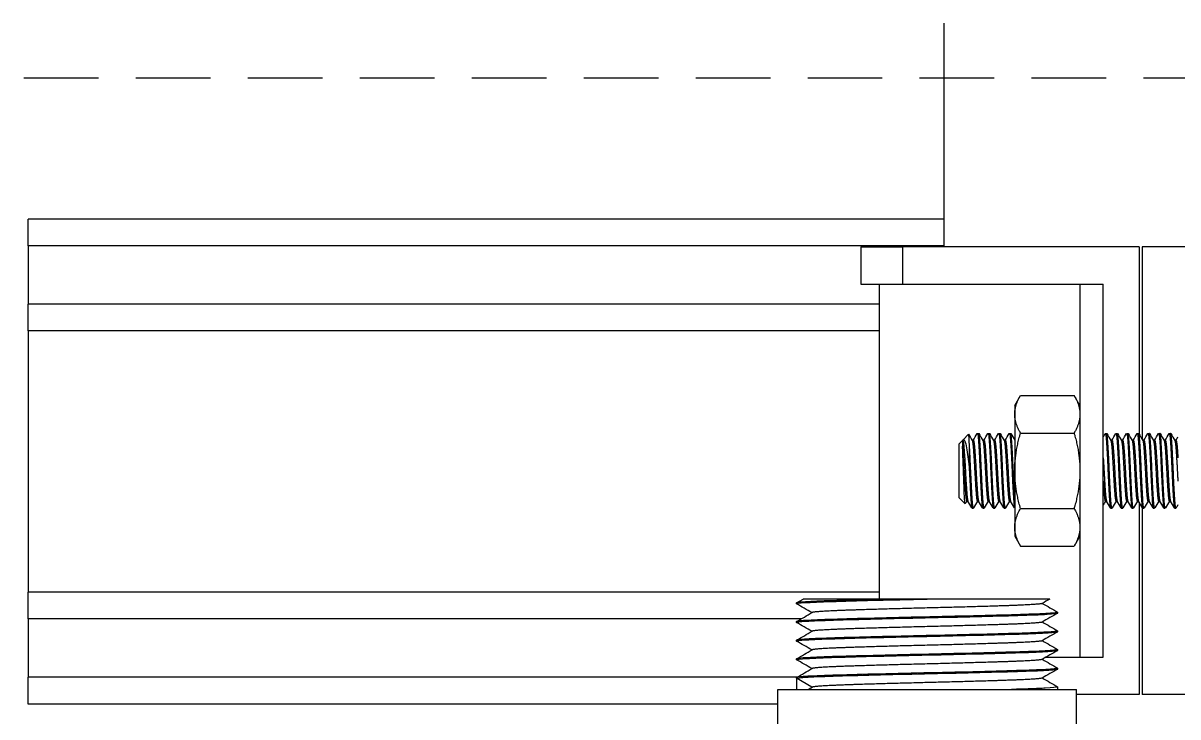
# Model space of a CAD drawing. Header units: inches. Extents: x -883 to 808, y -248 to 1051.
# Drawn here: x -282.78 to -278.912, y 740.017 to 742.342 of the extents above; entities that cross this region are included whole.
import ezdxf

# ---------------------------------------------------------------- set-up
doc = ezdxf.new("R2010")
doc.units = ezdxf.units.IN
doc.header["$MEASUREMENT"] = 0
doc.linetypes.add('HIDDEN', pattern=[0.375, 0.25, -0.125])
doc.layers.get('0').update_dxf_attribs({"linetype": 'CONTINUOUS'})
doc.layers.add('EQUIPMENT - COMPRESSORS', color=41, linetype='CONTINUOUS')
doc.layers.add('P-HSS', color=6, linetype='CONTINUOUS')

# ---------------------------------------------------------------- blocks, each defined once
blk = doc.blocks.new('A$Cb802d3fd')
for p, q in [((100.1138, 42.9996), (100.2038, 42.9996)), ((100.1138, 40.4885), (100.1138, 42.9996)), ((100.3988, 42.9996), (100.2038, 42.9996)), ((100.2038, 40.4238), (100.2038, 42.9996)), ((100.3988, 42.9996), (100.4888, 42.9996)), ((100.3988, 40.4108), (100.3988, 42.9996)), ((101.3638, 42.9996), (100.4888, 42.9996)), ((100.4888, 40.1485), (100.4888, 42.9996)), ((101.3638, 42.9996), (101.4538, 42.9996)), ((101.3638, 40.1485), (101.3638, 42.9996)), ((101.6488, 42.9996), (101.4538, 42.9996)), ((101.4538, 40.1485), (101.4538, 42.9996)), ((101.6488, 42.9996), (101.7388, 42.9996)), ((101.6488, 39.931), (101.6488, 42.9996)), ((101.7388, 39.931), (101.7388, 42.9996)), ((100.0055, 40.4885), (100.1625, 40.4885)), ((100.1625, 40.4885), (100.1625, 39.4885)), ((100.1999, 40.426), (100.1625, 40.426)), ((100.17, 40.3742), (100.1999, 40.426)), ((100.1999, 40.426), (100.2024, 40.426)), ((100.2624, 40.426), (100.2649, 40.426)), ((100.3249, 40.426), (100.3274, 40.426)), ((100.3874, 40.426), (100.3899, 40.426)), ((100.4499, 40.426), (100.4524, 40.426)), ((100.4527, 40.4257), (100.4655, 40.4036)), ((100.4655, 40.0986), (100.4655, 40.4036)), ((101.6453, 40.211), (101.5203, 40.211)), ((101.5203, 40.211), (101.5203, 40.1485)), ((101.6453, 40.211), (101.6453, 40.0704)), ((100.4655, 40.1485), (101.5203, 40.1485)), ((101.5203, 40.1485), (101.5203, 39.4766)), ((100.4655, 39.9885), (100.4655, 40.0986)), ((101.6453, 40.0704), (101.5203, 40.0704)), ((101.6453, 39.2785), (101.6453, 40.0704)), ((100.4655, 39.5777), (100.4655, 39.9885)), ((101.6453, 39.931), (102.3953, 39.931)), ((100.806, 39.8826), (100.7845, 39.8611)), ((100.9846, 39.8826), (100.806, 39.8826)), ((100.9846, 39.8826), (100.9971, 39.8701)), ((100.7935, 39.8558), (100.7935, 39.8516)), ((100.8953, 39.8469), (100.9837, 39.8469)), ((100.9971, 39.8701), (100.9777, 39.8701)), ((100.9971, 39.8701), (100.9971, 39.8692)), ((100.9971, 39.8695), (100.9975, 39.8693)), ((100.9992, 39.868), (101.0175, 39.8497)), ((100.7703, 39.838), (100.7703, 39.8335)), ((100.7703, 39.8023), (100.7703, 39.7978)), ((100.7935, 39.8201), (100.7935, 39.8159)), ((100.9971, 39.8377), (100.9971, 39.8335)), ((100.9971, 39.802), (100.9971, 39.7978)), ((101.0203, 39.8201), (101.0203, 39.8157)), ((100.7703, 39.7666), (100.7703, 39.7621)), ((100.7935, 39.7844), (100.7935, 39.7802)), ((100.9971, 39.7663), (100.9971, 39.7621)), ((101.0203, 39.7844), (101.0203, 39.7799)), ((100.7703, 39.7308), (100.7703, 39.7264)), ((100.7935, 39.7487), (100.7935, 39.7445)), ((100.9971, 39.7306), (100.9971, 39.7264)), ((101.0203, 39.7487), (101.0203, 39.7442)), ((100.6766, 39.6951), (100.6427, 39.6756)), ((100.7059, 39.6951), (100.6766, 39.6951)), ((100.8953, 39.6951), (100.7059, 39.6951)), ((100.7935, 39.713), (100.7935, 39.7088)), ((101.0848, 39.6951), (100.8953, 39.6951)), ((101.0203, 39.713), (101.0203, 39.7085)), ((101.1141, 39.6951), (101.0848, 39.6951)), ((101.1141, 39.6951), (101.1479, 39.6756)), ((100.6427, 39.6756), (100.6427, 39.4962)), ((100.769, 39.6756), (100.769, 39.4962)), ((101.0216, 39.6756), (101.0216, 39.4962)), ((101.1479, 39.6756), (101.1479, 39.4962)), ((100.2703, 39.591), (100.2703, 39.4766)), ((100.1625, 39.551), (100.1711, 39.551)), ((100.2311, 39.551), (100.2336, 39.551)), ((100.2936, 39.551), (100.2961, 39.551)), ((100.3561, 39.551), (100.3586, 39.551)), ((100.4186, 39.551), (100.4211, 39.551)), ((100.6766, 39.4766), (100.6427, 39.4962)), ((101.1141, 39.4766), (101.1479, 39.4962)), ((100.0055, 39.4885), (100.1625, 39.4885)), ((100.1453, 39.2785), (100.1453, 39.4885)), ((100.2703, 39.4766), (100.2703, 39.3985)), ((101.5203, 39.4766), (100.2703, 39.4766)), ((101.5203, 39.4766), (101.5203, 39.3985)), ((100.2703, 39.3985), (101.5203, 39.3985)), ((100.7935, 39.3916), (100.7935, 39.3873)), ((101.0203, 39.3916), (101.0203, 39.3871)), ((100.7703, 39.3737), (100.7703, 39.3692)), ((100.7703, 39.338), (100.7703, 39.3335)), ((100.7935, 39.3558), (100.7935, 39.3516)), ((100.9971, 39.3734), (100.9971, 39.3692)), ((100.9971, 39.3377), (100.9971, 39.3335)), ((101.0203, 39.3558), (101.0203, 39.3514)), ((100.7703, 39.3023), (100.7703, 39.2978)), ((100.7935, 39.3201), (100.7935, 39.3159)), ((100.9971, 39.302), (100.9971, 39.2978)), ((101.0203, 39.3201), (101.0203, 39.3157)), ((100.7906, 39.2785), (100.1453, 39.2785)), ((100.7733, 39.2685), (100.1453, 39.2685)), ((100.1453, 38.4766), (100.1453, 39.2685)), ((100.7703, 39.2666), (100.7703, 39.2621)), ((100.7935, 39.2844), (100.7935, 39.2802)), ((100.9971, 39.2663), (100.9971, 39.2621)), ((101.6453, 39.2685), (101.0009, 39.2685)), ((101.6453, 39.2785), (101.0182, 39.2785)), ((101.0203, 39.2844), (101.0203, 39.2799)), ((101.6453, 38.4766), (101.6453, 39.2685)), ((100.7703, 39.2308), (100.7703, 39.2264)), ((100.7935, 39.2487), (100.7935, 39.2445)), ((100.9971, 39.2306), (100.9971, 39.2264)), ((101.0203, 39.2487), (101.0203, 39.2442)), ((100.7703, 39.1951), (100.7703, 39.1907)), ((100.7935, 39.213), (100.7935, 39.2088)), ((100.9971, 39.1949), (100.9971, 39.1907)), ((101.0203, 39.213), (101.0203, 39.2085)), ((100.7703, 39.1594), (100.7703, 39.1549)), ((100.7935, 39.1773), (100.7935, 39.1731)), ((100.9971, 39.1592), (100.9971, 39.1549)), ((101.0203, 39.1773), (101.0203, 39.1728))]:
    blk.add_line(p, q)
for points, knots in [([(100.1999, 40.426), (100.2005, 40.426), (100.2012, 40.4228), (100.2026, 40.4099), (100.2034, 40.4002), (100.2054, 40.3635), (100.2067, 40.3295), (100.2092, 40.2459), (100.2105, 40.1976), (100.2132, 40.0907), (100.2145, 40.033), (100.217, 39.9187), (100.2183, 39.8632), (100.221, 39.7585), (100.2223, 39.7106), (100.2248, 39.632), (100.2261, 39.6015), (100.2287, 39.5612), (100.2299, 39.551), (100.2311, 39.551)], [0, 0, 0, 0, 0.233351, 0.233351, 0.471275, 0.471275, 0.912819, 0.912819, 1.342897, 1.342897, 1.784879, 1.784879, 2.214845, 2.214845, 2.657248, 2.657248, 3.087113, 3.087113, 3.502601, 3.502601, 3.502601, 3.502601]), ([(100.234, 39.5513), (100.2336, 39.5506), (100.2332, 39.5511), (100.2315, 39.5576), (100.2301, 39.574), (100.2275, 39.6269), (100.2263, 39.6621), (100.2238, 39.7489), (100.2224, 39.8001), (100.2197, 39.9087), (100.2185, 39.9648), (100.216, 40.0785), (100.2146, 40.135), (100.212, 40.2367), (100.2108, 40.2813), (100.2082, 40.3563), (100.2069, 40.3854), (100.2044, 40.4185), (100.2034, 40.426), (100.2024, 40.426)], [25.93942, 25.93942, 25.93942, 25.93942, 26.077411, 26.077411, 26.519326, 26.519326, 26.945963, 26.945963, 27.388178, 27.388178, 27.814876, 27.814876, 28.25738, 28.25738, 28.684154, 28.684154, 29.126935, 29.126935, 29.48452, 29.48452, 29.48452, 29.48452]), ([(100.262, 40.4257), (100.2622, 40.426), (100.2623, 40.4261), (100.2637, 40.4251), (100.265, 40.4135), (100.2677, 40.3689), (100.269, 40.3357), (100.2715, 40.2537), (100.2728, 40.2062), (100.2755, 40.1001), (100.2768, 40.0423), (100.2793, 39.9277), (100.2806, 39.872), (100.2833, 39.7662), (100.2846, 39.7174), (100.2871, 39.6371), (100.2884, 39.6057), (100.2911, 39.5623), (100.2924, 39.551), (100.2936, 39.551)], [6.965171, 6.965171, 6.965171, 6.965171, 7.023445, 7.023445, 7.45295, 7.45295, 7.897498, 7.897498, 8.326957, 8.326957, 8.771805, 8.771805, 9.201224, 9.201224, 9.646358, 9.646358, 10.075745, 10.075745, 10.513536, 10.513536, 10.513536, 10.513536]), ([(100.2965, 39.5513), (100.2959, 39.5503), (100.2953, 39.5518), (100.2934, 39.5641), (100.292, 39.5837), (100.2894, 39.6422), (100.2882, 39.68), (100.2857, 39.7707), (100.2843, 39.8232), (100.2817, 39.9333), (100.2805, 39.9897), (100.2779, 40.1025), (100.2766, 40.1577), (100.2739, 40.2561), (100.2728, 40.2987), (100.2702, 40.3688), (100.2688, 40.395), (100.2666, 40.4208), (100.2657, 40.426), (100.2649, 40.426)], [18.93492, 18.93492, 18.93492, 18.93492, 19.140578, 19.140578, 19.579755, 19.579755, 20.006722, 20.006722, 20.446269, 20.446269, 20.873094, 20.873094, 21.313005, 21.313005, 21.739722, 21.739722, 22.179989, 22.179989, 22.479293, 22.479293, 22.479293, 22.479293]), ([(100.3245, 40.4257), (100.3246, 40.4259), (100.3248, 40.426), (100.3261, 40.4259), (100.3274, 40.415), (100.3301, 40.3719), (100.3314, 40.3392), (100.3339, 40.2565), (100.3353, 40.2073), (100.338, 40.101), (100.3393, 40.0453), (100.3417, 39.9305), (100.3431, 39.8726), (100.3458, 39.7669), (100.3471, 39.7198), (100.3495, 39.6385), (100.3509, 39.6057), (100.3536, 39.5623), (100.3549, 39.5512), (100.3561, 39.551), (100.3561, 39.551), (100.3561, 39.551)], [13.979053, 13.979053, 13.979053, 13.979053, 14.022561, 14.022561, 14.451876, 14.451876, 14.898419, 14.898419, 15.344935, 15.344935, 15.774199, 15.774199, 16.220505, 16.220505, 16.649772, 16.649772, 17.095858, 17.095858, 17.525134, 17.525134, 17.529356, 17.529356, 17.529356, 17.529356]), ([(100.359, 39.5513), (100.3582, 39.5499), (100.3573, 39.5532), (100.3552, 39.5737), (100.3538, 39.5971), (100.3512, 39.6622), (100.35, 39.703), (100.3474, 39.7982), (100.3461, 39.8521), (100.3435, 39.9638), (100.3423, 40.0205), (100.3397, 40.1318), (100.3384, 40.1853), (100.3358, 40.2795), (100.3346, 40.3197), (100.332, 40.3832), (100.3306, 40.4056), (100.3287, 40.423), (100.328, 40.426), (100.3274, 40.426)], [11.931025, 11.931025, 11.931025, 11.931025, 12.215966, 12.215966, 12.653911, 12.653911, 13.081866, 13.081866, 13.519425, 13.519425, 13.947709, 13.947709, 14.384881, 14.384881, 14.813529, 14.813529, 15.250315, 15.250315, 15.475237, 15.475237, 15.475237, 15.475237]), ([(100.387, 40.4257), (100.3871, 40.4258), (100.3872, 40.4259), (100.3885, 40.4266), (100.3899, 40.4155), (100.3925, 40.3721), (100.3938, 40.341), (100.3963, 40.261), (100.3977, 40.2123), (100.4003, 40.1068), (100.4016, 40.0511), (100.4041, 39.9366), (100.4054, 39.8788), (100.4081, 39.7725), (100.4094, 39.7248), (100.4119, 39.6425), (100.4132, 39.6092), (100.4159, 39.5641), (100.4172, 39.5522), (100.4185, 39.551), (100.4186, 39.551), (100.4186, 39.551)], [20.993719, 20.993719, 20.993719, 20.993719, 21.024333, 21.024333, 21.469129, 21.469129, 21.898537, 21.898537, 22.343033, 22.343033, 22.772487, 22.772487, 23.216668, 23.216668, 23.646177, 23.646177, 24.090026, 24.090026, 24.519597, 24.519597, 24.540906, 24.540906, 24.540906, 24.540906]), ([(100.4215, 39.5513), (100.4204, 39.5495), (100.4194, 39.5552), (100.417, 39.5843), (100.4156, 39.6112), (100.4131, 39.6825), (100.4119, 39.7256), (100.4093, 39.8248), (100.4079, 39.8804), (100.4054, 39.9934), (100.4042, 40.0498), (100.4015, 40.1595), (100.4002, 40.2117), (100.3976, 40.3014), (100.3964, 40.3386), (100.3938, 40.3958), (100.3924, 40.4146), (100.3907, 40.4247), (100.3903, 40.426), (100.3899, 40.426)], [4.926863, 4.926863, 4.926863, 4.926863, 5.282843, 5.282843, 5.723719, 5.723719, 6.150318, 6.150318, 6.590852, 6.590852, 7.017507, 7.017507, 7.457691, 7.457691, 7.884431, 7.884431, 8.324256, 8.324256, 8.471283, 8.471283, 8.471283, 8.471283]), ([(100.4495, 40.4257), (100.4495, 40.4257), (100.4495, 40.4258), (100.4508, 40.4276), (100.4521, 40.4178), (100.4548, 40.3769), (100.4561, 40.3467), (100.4586, 40.2687), (100.4599, 40.2211), (100.462, 40.1399), (100.4627, 40.1101), (100.4641, 40.0496), (100.4648, 40.0191), (100.4655, 39.9885)], [28.002483, 28.002483, 28.002483, 28.002483, 28.010433, 28.010433, 28.452363, 28.452363, 28.88239, 28.88239, 29.323881, 29.323881, 29.561777, 29.561777, 29.795101, 29.795101, 29.795101, 29.795101]), ([(100.4655, 40.0986), (100.4647, 40.1314), (100.4639, 40.1631), (100.4623, 40.2227), (100.4616, 40.2505), (100.4596, 40.318), (100.4584, 40.3528), (100.4557, 40.4046), (100.4544, 40.4204), (100.4528, 40.4256), (100.4526, 40.426), (100.4524, 40.426)], [0.000001, 0.000001, 0.000001, 0.000001, 0.25834, 0.25834, 0.513894, 0.513894, 0.940649, 0.940649, 1.383085, 1.383085, 1.466524, 1.466524, 1.466524, 1.466524]), ([(100.8953, 39.8469), (100.8866, 39.8465), (100.8779, 39.8461), (100.8607, 39.8453), (100.8523, 39.8449), (100.829, 39.8437), (100.8154, 39.843), (100.7931, 39.8416), (100.7844, 39.8408), (100.7731, 39.8393), (100.7703, 39.8387), (100.7703, 39.838)], [-8.5175758, -8.5175758, -8.5175758, -8.5175758, -8.4514652, -8.4514652, -8.3840689, -8.3840689, -8.2582297, -8.2582297, -8.1356939, -8.1356939, -8.0191215, -8.0191215, -8.0191215, -8.0191215]), ([(100.7707, 39.8331), (100.7704, 39.8333), (100.7703, 39.8334), (100.7704, 39.8343), (100.7739, 39.8351), (100.7868, 39.8366), (100.796, 39.8373), (100.8193, 39.8387), (100.8334, 39.8395), (100.8639, 39.841), (100.8798, 39.8418), (100.9122, 39.8432), (100.9283, 39.8439), (100.9585, 39.8455), (100.9722, 39.8462), (100.9837, 39.8469)], [-0.7749945, -0.7749945, -0.7749945, -0.7749945, -0.7485177, -0.7485177, -0.6212226, -0.6212226, -0.498779, -0.498779, -0.3714131, -0.3714131, -0.2489032, -0.2489032, -0.1244381, -0.1244381, -0.000001, -0.000001, -0.000001, -0.000001]), ([(100.7846, 39.8608), (100.784, 39.8611), (100.7848, 39.8614), (100.7907, 39.8622), (100.7966, 39.8627), (100.8121, 39.8636), (100.8222, 39.8641), (100.8472, 39.865), (100.86, 39.8655), (100.8856, 39.8664), (100.8998, 39.8669), (100.9277, 39.8678), (100.94, 39.8683), (100.9601, 39.8692), (100.9698, 39.8696), (100.9777, 39.8701)], [-1.116485, -1.116485, -1.116485, -1.116485, -0.945626, -0.945626, -0.737488, -0.737488, -0.54802, -0.54802, -0.38497, -0.38497, -0.236393, -0.236393, -0.108892, -0.108892, 0, 0, 0, 0]), ([(100.9975, 39.8693), (101.0001, 39.8678), (101.0003, 39.8665), (100.9989, 39.8639), (100.9959, 39.8623), (100.984, 39.8587), (100.9742, 39.857), (100.9559, 39.8542), (100.9454, 39.8527), (100.9238, 39.85), (100.9115, 39.8486), (100.8953, 39.8469)], [-0.5756385, -0.5756385, -0.5756385, -0.5756385, -0.5078105, -0.5078105, -0.4077391, -0.4077391, -0.267223, -0.267223, -0.1248448, -0.1248448, -0.000001, -0.000001, -0.000001, -0.000001]), ([(100.9837, 39.8469), (100.9948, 39.8474), (101.0013, 39.8477), (101.0106, 39.8484), (101.0143, 39.8487), (101.0172, 39.8493), (101.0177, 39.8495), (101.0175, 39.8497)], [-5.362237, -5.362237, -5.362237, -5.362237, -4.990937, -4.990937, -4.49417, -4.49417, -4.210347, -4.210347, -4.210347, -4.210347]), ([(101.0199, 39.8205), (101.0202, 39.8204), (101.0204, 39.8202), (101.02, 39.8193), (101.0165, 39.8186), (101.0036, 39.817), (100.994, 39.8163), (100.9705, 39.8149), (100.9568, 39.8141), (100.9264, 39.8126), (100.9099, 39.8118), (100.8772, 39.8104), (100.8613, 39.8097), (100.8311, 39.8081), (100.8172, 39.8074), (100.7944, 39.806), (100.7855, 39.8052), (100.7734, 39.8037), (100.7703, 39.803), (100.7703, 39.8023)], [-7.04509, -7.04509, -7.04509, -7.04509, -7.014324, -7.014324, -6.891728, -6.891728, -6.765134, -6.765134, -6.642517, -6.642517, -6.515807, -6.515807, -6.393166, -6.393166, -6.266345, -6.266345, -6.143676, -6.143676, -6.020861, -6.020861, -6.020861, -6.020861]), ([(100.7707, 39.7974), (100.7704, 39.7976), (100.7703, 39.7977), (100.7707, 39.7986), (100.7743, 39.7994), (100.7876, 39.8009), (100.7969, 39.8017), (100.8205, 39.8031), (100.8347, 39.8039), (100.8652, 39.8054), (100.8812, 39.8061), (100.9139, 39.8075), (100.9304, 39.8083), (100.9604, 39.8098), (100.9737, 39.8106), (100.9965, 39.812), (101.0057, 39.8128), (101.0174, 39.8143), (101.0203, 39.815), (101.0203, 39.8157)], [-2.771932, -2.771932, -2.771932, -2.771932, -2.741461, -2.741461, -2.614744, -2.614744, -2.492828, -2.492828, -2.366038, -2.366038, -2.244057, -2.244057, -2.117193, -2.117193, -1.995146, -1.995146, -1.868209, -1.868209, -1.749934, -1.749934, -1.749934, -1.749934]), ([(100.7707, 39.7617), (100.7703, 39.7619), (100.7702, 39.7621), (100.7714, 39.7631), (100.7753, 39.7638), (100.7891, 39.7653), (100.7986, 39.7661), (100.8226, 39.7675), (100.837, 39.7683), (100.8677, 39.7698), (100.8837, 39.7705), (100.9164, 39.7719), (100.9327, 39.7727), (100.9624, 39.7742), (100.9755, 39.775), (100.9979, 39.7764), (101.0067, 39.7772), (101.0177, 39.7786), (101.0203, 39.7793), (101.0203, 39.7799)], [-4.763018, -4.763018, -4.763018, -4.763018, -4.721822, -4.721822, -4.599403, -4.599403, -4.477986, -4.477986, -4.351804, -4.351804, -4.230328, -4.230328, -4.104068, -4.104068, -3.982532, -3.982532, -3.856194, -3.856194, -3.743843, -3.743843, -3.743843, -3.743843]), ([(101.0199, 39.7848), (101.0202, 39.7847), (101.0203, 39.7845), (101.0202, 39.7837), (101.017, 39.7829), (101.0044, 39.7814), (100.995, 39.7806), (100.9717, 39.7792), (100.9582, 39.7785), (100.9279, 39.7769), (100.9113, 39.7762), (100.8786, 39.7748), (100.8626, 39.774), (100.8323, 39.7725), (100.8183, 39.7717), (100.7948, 39.7703), (100.7855, 39.7695), (100.7734, 39.768), (100.7703, 39.7672), (100.7703, 39.7666)], [-5.04381, -5.04381, -5.04381, -5.04381, -5.016989, -5.016989, -4.894152, -4.894152, -4.766711, -4.766711, -4.643833, -4.643833, -4.516297, -4.516297, -4.393378, -4.393378, -4.265748, -4.265748, -4.13798, -4.13798, -4.016163, -4.016163, -4.016163, -4.016163]), ([(100.7707, 39.7259), (100.7701, 39.7263), (100.7702, 39.7266), (100.7724, 39.7276), (100.7771, 39.7284), (100.7922, 39.7299), (100.8025, 39.7306), (100.8275, 39.732), (100.8419, 39.7328), (100.8729, 39.7343), (100.8893, 39.735), (100.9218, 39.7365), (100.9375, 39.7372), (100.9666, 39.7388), (100.9796, 39.7395), (101.0008, 39.7409), (101.0088, 39.7417), (101.0182, 39.743), (101.0203, 39.7436), (101.0203, 39.7442)], [-6.750218, -6.750218, -6.750218, -6.750218, -6.696175, -6.696175, -6.573428, -6.573428, -6.449789, -6.449789, -6.3271, -6.3271, -6.203293, -6.203293, -6.080657, -6.080657, -5.956684, -5.956684, -5.834097, -5.834097, -5.732693, -5.732693, -5.732693, -5.732693]), ([(101.0199, 39.7491), (101.0202, 39.749), (101.0203, 39.7488), (101.0203, 39.748), (101.0169, 39.7472), (101.0042, 39.7457), (100.9951, 39.7449), (100.9719, 39.7435), (100.9578, 39.7427), (100.9275, 39.7412), (100.9115, 39.7405), (100.8787, 39.7391), (100.8622, 39.7383), (100.832, 39.7368), (100.8185, 39.736), (100.7952, 39.7346), (100.7859, 39.7338), (100.7735, 39.7323), (100.7704, 39.7315), (100.7703, 39.7308), (100.7703, 39.7308), (100.7703, 39.7308)], [-3.035635, -3.035635, -3.035635, -3.035635, -3.011062, -3.011062, -2.882944, -2.882944, -2.759745, -2.759745, -2.631673, -2.631673, -2.508524, -2.508524, -2.380538, -2.380538, -2.257437, -2.257437, -2.129538, -2.129538, -2.006485, -2.006485, -2.00564, -2.00564, -2.00564, -2.00564]), ([(100.1715, 39.5513), (100.1712, 39.5509), (100.171, 39.5509), (100.1694, 39.5539), (100.1681, 39.568), (100.166, 39.6064), (100.1652, 39.623), (100.1638, 39.6613), (100.1632, 39.6828), (100.1625, 39.7064)], [32.945869, 32.945869, 32.945869, 32.945869, 33.036019, 33.036019, 33.480034, 33.480034, 33.721399, 33.721399, 33.957555, 33.957555, 33.957555, 33.957555]), ([(101.0199, 39.7134), (101.0202, 39.7133), (101.0203, 39.7131), (101.0204, 39.7123), (101.0172, 39.7115), (101.0046, 39.71), (100.9957, 39.7093), (100.9727, 39.7078), (100.9587, 39.7071), (100.9284, 39.7055), (100.9125, 39.7048), (100.8797, 39.7034), (100.8632, 39.7026), (100.8329, 39.7011), (100.8193, 39.7003), (100.7959, 39.6989), (100.7865, 39.6982), (100.7736, 39.6966), (100.7703, 39.6958), (100.7703, 39.6951)], [-1.026402, -1.026402, -1.026402, -1.026402, -1.004024, -1.004024, -0.876585, -0.876585, -0.753747, -0.753747, -0.626406, -0.626406, -0.503605, -0.503605, -0.376364, -0.376364, -0.253599, -0.253599, -0.126864, -0.126864, -0.000001, -0.000001, -0.000001, -0.000001]), ([(100.8069, 39.6951), (100.8147, 39.6956), (100.8235, 39.6961), (100.8428, 39.6971), (100.8532, 39.6977), (100.8797, 39.6989), (100.8961, 39.6996), (100.9283, 39.7011), (100.9438, 39.7018), (100.972, 39.7033), (100.9843, 39.704), (101.0042, 39.7055), (101.0115, 39.7063), (101.0188, 39.7075), (101.0203, 39.708), (101.0203, 39.7085)], [-8.4629439, -8.4629439, -8.4629439, -8.4629439, -8.3796682, -8.3796682, -8.294969, -8.294969, -8.1724695, -8.1724695, -8.0492851, -8.0492851, -7.9266311, -7.9266311, -7.8035297, -7.8035297, -7.7187664, -7.7187664, -7.7187664, -7.7187664]), ([(100.7707, 39.3688), (100.7703, 39.369), (100.7702, 39.3692), (100.7711, 39.3702), (100.775, 39.371), (100.7889, 39.3725), (100.7984, 39.3732), (100.8224, 39.3746), (100.8367, 39.3754), (100.8674, 39.3769), (100.8834, 39.3776), (100.9161, 39.3791), (100.9325, 39.3798), (100.9622, 39.3814), (100.9753, 39.3821), (100.9977, 39.3835), (101.0066, 39.3843), (101.0176, 39.3858), (101.0203, 39.3864), (101.0203, 39.3871)], [-6.023659, -6.023659, -6.023659, -6.023659, -5.986933, -5.986933, -5.860954, -5.860954, -5.739668, -5.739668, -5.61361, -5.61361, -5.492264, -5.492264, -5.366129, -5.366129, -5.244722, -5.244722, -5.118509, -5.118509, -5.005693, -5.005693, -5.005693, -5.005693]), ([(101.0199, 39.392), (101.0201, 39.3919), (101.0203, 39.3917), (101.0205, 39.3909), (101.0175, 39.3902), (101.0056, 39.3887), (100.9964, 39.3879), (100.9736, 39.3865), (100.9602, 39.3857), (100.9302, 39.3842), (100.9138, 39.3834), (100.881, 39.382), (100.8651, 39.3813), (100.8345, 39.3797), (100.8203, 39.379), (100.7968, 39.3775), (100.7875, 39.3768), (100.7743, 39.3753), (100.7706, 39.3745), (100.7703, 39.3738), (100.7703, 39.3737), (100.7703, 39.3737)], [-17.956958, -17.956958, -17.956958, -17.956958, -17.935979, -17.935979, -17.813421, -17.813421, -17.686018, -17.686018, -17.563526, -17.563526, -17.436195, -17.436195, -17.313769, -17.313769, -17.186512, -17.186512, -17.064152, -17.064152, -16.936968, -16.936968, -16.931344, -16.931344, -16.931344, -16.931344]), ([(100.7707, 39.3331), (100.7702, 39.3334), (100.7702, 39.3336), (100.7719, 39.3347), (100.7764, 39.3354), (100.7913, 39.337), (100.8012, 39.3377), (100.8258, 39.3391), (100.8404, 39.3399), (100.8714, 39.3414), (100.8874, 39.3421), (100.92, 39.3435), (100.9362, 39.3443), (100.9654, 39.3458), (100.9782, 39.3465), (100.9999, 39.348), (101.0083, 39.3487), (101.0181, 39.3502), (101.0203, 39.3508), (101.0203, 39.3514)], [-8.008012, -8.008012, -8.008012, -8.008012, -7.960199, -7.960199, -7.834889, -7.834889, -7.713997, -7.713997, -7.5886, -7.5886, -7.467669, -7.467669, -7.342186, -7.342186, -7.221213, -7.221213, -7.095644, -7.095644, -6.992055, -6.992055, -6.992055, -6.992055]), ([(101.0199, 39.3563), (101.0201, 39.3562), (101.0202, 39.3561), (101.0207, 39.3553), (101.018, 39.3546), (101.0066, 39.353), (100.9977, 39.3523), (100.9753, 39.3508), (100.9621, 39.3501), (100.9324, 39.3486), (100.916, 39.3478), (100.8833, 39.3464), (100.8674, 39.3457), (100.8367, 39.3441), (100.8223, 39.3434), (100.7984, 39.3419), (100.7889, 39.3412), (100.775, 39.3397), (100.7711, 39.3389), (100.7703, 39.3381), (100.7703, 39.3381), (100.7703, 39.338)], [-15.955979, -15.955979, -15.955979, -15.955979, -15.94019, -15.94019, -15.818152, -15.818152, -15.691345, -15.691345, -15.569369, -15.569369, -15.44264, -15.44264, -15.320726, -15.320726, -15.194075, -15.194075, -15.07222, -15.07222, -14.945648, -14.945648, -14.933295, -14.933295, -14.933295, -14.933295]), ([(100.7707, 39.2974), (100.77, 39.2977), (100.7702, 39.2981), (100.7734, 39.2992), (100.7787, 39.3), (100.7949, 39.3015), (100.8055, 39.3022), (100.8311, 39.3037), (100.8459, 39.3044), (100.8773, 39.306), (100.8934, 39.3066), (100.9257, 39.3081), (100.9416, 39.3089), (100.9701, 39.3104), (100.9824, 39.3111), (101.0029, 39.3125), (101.0107, 39.3133), (101.0186, 39.3146), (101.0203, 39.3151), (101.0203, 39.3157)], [-9.98981, -9.98981, -9.98981, -9.98981, -9.925743, -9.925743, -9.801184, -9.801184, -9.680399, -9.680399, -9.555741, -9.555741, -9.434966, -9.434966, -9.310212, -9.310212, -9.18944, -9.18944, -9.064589, -9.064589, -8.974914, -8.974914, -8.974914, -8.974914]), ([(101.0199, 39.3205), (101.02, 39.3205), (101.0201, 39.3205), (101.021, 39.3197), (101.0188, 39.319), (101.0082, 39.3175), (100.9998, 39.3167), (100.9781, 39.3153), (100.9653, 39.3146), (100.9361, 39.3131), (100.9198, 39.3123), (100.8873, 39.3108), (100.8713, 39.3101), (100.8403, 39.3086), (100.8257, 39.3078), (100.8011, 39.3064), (100.7912, 39.3057), (100.7764, 39.3042), (100.7719, 39.3034), (100.7704, 39.3025), (100.7703, 39.3024), (100.7703, 39.3023)], [-13.960335, -13.960335, -13.960335, -13.960335, -13.953318, -13.953318, -13.831735, -13.831735, -13.705573, -13.705573, -13.584037, -13.584037, -13.457961, -13.457961, -13.336467, -13.336467, -13.210478, -13.210478, -13.089024, -13.089024, -12.963122, -12.963122, -12.939723, -12.939723, -12.939723, -12.939723]), ([(100.7707, 39.2617), (100.7698, 39.2622), (100.7705, 39.2626), (100.7757, 39.2639), (100.782, 39.2647), (100.7999, 39.2662), (100.8113, 39.2668), (100.8381, 39.2683), (100.8532, 39.2691), (100.885, 39.2706), (100.9013, 39.2713), (100.9333, 39.2727), (100.9487, 39.2735), (100.976, 39.275), (100.9877, 39.2757), (101.0066, 39.2771), (101.0134, 39.2779), (101.0192, 39.2791), (101.0203, 39.2795), (101.0203, 39.2799)], [-11.970608, -11.970608, -11.970608, -11.970608, -11.885955, -11.885955, -11.762338, -11.762338, -11.64092, -11.64092, -11.517403, -11.517403, -11.395871, -11.395871, -11.272453, -11.272453, -11.151419, -11.151419, -11.027365, -11.027365, -10.95606, -10.95606, -10.95606, -10.95606]), ([(101.0199, 39.2848), (101.0211, 39.2842), (101.0195, 39.2835), (101.0106, 39.282), (101.0028, 39.2813), (100.9823, 39.2798), (100.9699, 39.2791), (100.9415, 39.2776), (100.9256, 39.2768), (100.8932, 39.2754), (100.8771, 39.2747), (100.846, 39.2732), (100.8314, 39.2724), (100.8057, 39.271), (100.795, 39.2703), (100.7788, 39.2688), (100.7735, 39.268), (100.7707, 39.267), (100.7703, 39.2668), (100.7703, 39.2665)], [-11.968309, -11.968309, -11.968309, -11.968309, -11.853572, -11.853572, -11.72813, -11.72813, -11.606803, -11.606803, -11.481458, -11.481458, -11.360129, -11.360129, -11.236753, -11.236753, -11.113697, -11.113697, -10.990239, -10.990239, -10.948785, -10.948785, -10.948785, -10.948785]), ([(100.7707, 39.226), (100.7696, 39.2266), (100.7708, 39.2272), (100.7785, 39.2286), (100.7858, 39.2293), (100.8054, 39.2308), (100.8175, 39.2315), (100.8454, 39.233), (100.8611, 39.2338), (100.8932, 39.2352), (100.9094, 39.2359), (100.941, 39.2374), (100.956, 39.2382), (100.9822, 39.2397), (100.9932, 39.2403), (101.0103, 39.2418), (101.0161, 39.2426), (101.0198, 39.2436), (101.0203, 39.2439), (101.0203, 39.2442)], [-13.951379, -13.951379, -13.951379, -13.951379, -13.846917, -13.846917, -13.722485, -13.722485, -13.601644, -13.601644, -13.477313, -13.477313, -13.356432, -13.356432, -13.232202, -13.232202, -13.111273, -13.111273, -12.987145, -12.987145, -12.936759, -12.936759, -12.936759, -12.936759]), ([(101.0199, 39.2491), (101.0209, 39.2486), (101.02, 39.248), (101.0135, 39.2467), (101.0068, 39.2459), (100.988, 39.2444), (100.9762, 39.2438), (100.9488, 39.2423), (100.9335, 39.2415), (100.9015, 39.24), (100.8852, 39.2393), (100.8534, 39.2379), (100.8382, 39.2371), (100.8114, 39.2356), (100.8, 39.2349), (100.7821, 39.2334), (100.7758, 39.2327), (100.7711, 39.2315), (100.7703, 39.2312), (100.7703, 39.2308)], [-9.978053, -9.978053, -9.978053, -9.978053, -9.88251, -9.88251, -9.758598, -9.758598, -9.636406, -9.636406, -9.512396, -9.512396, -9.390325, -9.390325, -9.266215, -9.266215, -9.144256, -9.144256, -9.020046, -9.020046, -8.958811, -8.958811, -8.958811, -8.958811]), ([(100.7707, 39.1902), (100.7707, 39.1902), (100.7707, 39.1902), (100.7694, 39.191), (100.7713, 39.1916), (100.7811, 39.1932), (100.7892, 39.1939), (100.8103, 39.1954), (100.8229, 39.1961), (100.8518, 39.1976), (100.8678, 39.1984), (100.9003, 39.1998), (100.9163, 39.2005), (100.9475, 39.202), (100.9622, 39.2028), (100.9873, 39.2043), (100.9976, 39.2049), (101.0131, 39.2064), (101.018, 39.2072), (101.0201, 39.2082), (101.0203, 39.2083), (101.0203, 39.2085)], [-15.933106, -15.933106, -15.933106, -15.933106, -15.933043, -15.933043, -15.812193, -15.812193, -15.686998, -15.686998, -15.566175, -15.566175, -15.441071, -15.441071, -15.320271, -15.320271, -15.195259, -15.195259, -15.074474, -15.074474, -14.949556, -14.949556, -14.917876, -14.917876, -14.917876, -14.917876]), ([(101.0199, 39.2134), (101.0207, 39.213), (101.0203, 39.2126), (101.0161, 39.2114), (101.0104, 39.2106), (100.9933, 39.2091), (100.9824, 39.2084), (100.9562, 39.2069), (100.9411, 39.2062), (100.9096, 39.2047), (100.8934, 39.204), (100.8612, 39.2025), (100.8456, 39.2017), (100.8176, 39.2002), (100.8056, 39.1996), (100.7859, 39.1981), (100.7786, 39.1973), (100.7717, 39.1961), (100.7703, 39.1956), (100.7703, 39.1951)], [-7.988184, -7.988184, -7.988184, -7.988184, -7.913749, -7.913749, -7.789025, -7.789025, -7.667546, -7.667546, -7.54272, -7.54272, -7.421288, -7.421288, -7.29636, -7.29636, -7.174965, -7.174965, -7.049937, -7.049937, -6.968824, -6.968824, -6.968824, -6.968824]), ([(100.7707, 39.1545), (100.7706, 39.1546), (100.7705, 39.1547), (100.7698, 39.1554), (100.7722, 39.1561), (100.7832, 39.1577), (100.7919, 39.1584), (100.8139, 39.1599), (100.8269, 39.1606), (100.8564, 39.1621), (100.8727, 39.1629), (100.9053, 39.1643), (100.9213, 39.165), (100.9521, 39.1665), (100.9666, 39.1673), (100.9909, 39.1688), (101.0006, 39.1695), (101.0149, 39.171), (101.0192, 39.1718), (101.0202, 39.1726), (101.0203, 39.1727), (101.0203, 39.1728)], [-17.917388, -17.917388, -17.917388, -17.917388, -17.906015, -17.906015, -17.784802, -17.784802, -17.658926, -17.658926, -17.537768, -17.537768, -17.411973, -17.411973, -17.290869, -17.290869, -17.165156, -17.165156, -17.044103, -17.044103, -16.918473, -16.918473, -16.900649, -16.900649, -16.900649, -16.900649]), ([(101.0199, 39.1777), (101.0205, 39.1774), (101.0204, 39.1771), (101.018, 39.176), (101.0132, 39.1752), (100.9977, 39.1737), (100.9874, 39.173), (100.9624, 39.1716), (100.9476, 39.1708), (100.9165, 39.1693), (100.9004, 39.1686), (100.868, 39.1671), (100.8519, 39.1663), (100.823, 39.1648), (100.8104, 39.1641), (100.7893, 39.1627), (100.7812, 39.1619), (100.7723, 39.1605), (100.7703, 39.16), (100.7703, 39.1594)], [-5.997861, -5.997861, -5.997861, -5.997861, -5.942118, -5.942118, -5.816602, -5.816602, -5.695255, -5.695255, -5.569646, -5.569646, -5.448281, -5.448281, -5.322579, -5.322579, -5.201192, -5.201192, -5.075399, -5.075399, -4.977848, -4.977848, -4.977848, -4.977848])]:
    blk.add_open_spline(points, degree=3, knots=knots)
for points in [[(100.2027, 40.4257), (100.2127, 40.4084), (100.2228, 40.391), (100.2328, 40.3737)], [(100.2324, 40.3744), (100.2422, 40.3915), (100.2521, 40.4086), (100.262, 40.4257)], [(100.2652, 40.4257), (100.2752, 40.4084), (100.2853, 40.391), (100.2953, 40.3737)], [(100.2949, 40.3744), (100.3047, 40.3915), (100.3146, 40.4086), (100.3245, 40.4257)], [(100.3277, 40.4257), (100.3377, 40.4084), (100.3478, 40.391), (100.3578, 40.3737)], [(100.3574, 40.3744), (100.3672, 40.3915), (100.3771, 40.4086), (100.387, 40.4257)], [(100.3902, 40.4257), (100.4002, 40.4084), (100.4103, 40.391), (100.4203, 40.3737)], [(100.4199, 40.3744), (100.4297, 40.3915), (100.4396, 40.4086), (100.4495, 40.4257)], [(100.1625, 40.3872), (100.1651, 40.3827), (100.1677, 40.3782), (100.1703, 40.3737)], [(100.7707, 39.8384), (100.7784, 39.8429), (100.7862, 39.8474), (100.794, 39.8519)], [(100.7935, 39.8556), (100.7905, 39.8573), (100.7876, 39.859), (100.7846, 39.8608)], [(101.0174, 39.8495), (101.0105, 39.8455), (101.0036, 39.8415), (100.9967, 39.8375)], [(100.7935, 39.8199), (100.7859, 39.8243), (100.7783, 39.8287), (100.7707, 39.8331)], [(100.7707, 39.8027), (100.7784, 39.8072), (100.7862, 39.8117), (100.794, 39.8162)], [(101.0199, 39.8152), (101.0122, 39.8107), (101.0044, 39.8062), (100.9967, 39.8017)], [(100.9971, 39.8338), (101.0047, 39.8294), (101.0123, 39.825), (101.0199, 39.8205)], [(100.7935, 39.7842), (100.7859, 39.7886), (100.7783, 39.793), (100.7707, 39.7974)], [(100.7707, 39.767), (100.7784, 39.7715), (100.7862, 39.776), (100.794, 39.7805)], [(101.0199, 39.7795), (101.0122, 39.775), (101.0044, 39.7705), (100.9967, 39.766)], [(100.9971, 39.7981), (101.0047, 39.7936), (101.0123, 39.7892), (101.0199, 39.7848)], [(100.7935, 39.7484), (100.7859, 39.7529), (100.7783, 39.7573), (100.7707, 39.7617)], [(100.7707, 39.7313), (100.7784, 39.7358), (100.7862, 39.7403), (100.794, 39.7448)], [(100.7935, 39.7127), (100.7859, 39.7171), (100.7783, 39.7215), (100.7707, 39.726)], [(101.0199, 39.7438), (101.0122, 39.7393), (101.0044, 39.7348), (100.9967, 39.7303)], [(100.9971, 39.7623), (101.0047, 39.7579), (101.0123, 39.7535), (101.0199, 39.7491)], [(100.9971, 39.7266), (101.0047, 39.7222), (101.0123, 39.7178), (101.0199, 39.7134)], [(100.7707, 39.6955), (100.7784, 39.7), (100.7862, 39.7045), (100.794, 39.709)], [(101.0199, 39.7081), (101.0125, 39.7038), (101.005, 39.6995), (100.9975, 39.6951)], [(100.2011, 39.6026), (100.1912, 39.5855), (100.1814, 39.5684), (100.1715, 39.5513)], [(100.2308, 39.5513), (100.2207, 39.5686), (100.2107, 39.586), (100.2007, 39.6033)], [(100.2636, 39.6026), (100.2537, 39.5855), (100.2439, 39.5684), (100.234, 39.5513)], [(100.2933, 39.5513), (100.2832, 39.5686), (100.2732, 39.586), (100.2632, 39.6033)], [(100.3261, 39.6026), (100.3162, 39.5855), (100.3064, 39.5684), (100.2965, 39.5513)], [(100.3558, 39.5513), (100.3457, 39.5686), (100.3357, 39.586), (100.3257, 39.6033)], [(100.3886, 39.6026), (100.3787, 39.5855), (100.3689, 39.5684), (100.359, 39.5513)], [(100.4183, 39.5513), (100.4082, 39.5686), (100.3982, 39.586), (100.3882, 39.6033)], [(100.4511, 39.6026), (100.4412, 39.5855), (100.4314, 39.5684), (100.4215, 39.5513)], [(100.4655, 39.5777), (100.4606, 39.5863), (100.4556, 39.5948), (100.4507, 39.6033)], [(100.7707, 39.3741), (100.7784, 39.3786), (100.7862, 39.3831), (100.794, 39.3876)], [(100.7935, 39.3913), (100.7894, 39.3937), (100.7852, 39.3961), (100.7811, 39.3985)], [(101.0199, 39.3867), (101.0122, 39.3822), (101.0044, 39.3777), (100.9967, 39.3732)], [(101.0087, 39.3985), (101.0124, 39.3963), (101.0162, 39.3941), (101.0199, 39.392)], [(100.7935, 39.3556), (100.7859, 39.36), (100.7783, 39.3644), (100.7707, 39.3688)], [(100.7707, 39.3384), (100.7784, 39.3429), (100.7862, 39.3474), (100.794, 39.3519)], [(101.0199, 39.351), (101.0122, 39.3465), (101.0044, 39.342), (100.9967, 39.3375)], [(100.9971, 39.3695), (101.0047, 39.3651), (101.0123, 39.3607), (101.0199, 39.3563)], [(100.7935, 39.3199), (100.7859, 39.3243), (100.7783, 39.3287), (100.7707, 39.3331)], [(100.7707, 39.3027), (100.7784, 39.3072), (100.7862, 39.3117), (100.794, 39.3162)], [(101.0199, 39.3152), (101.0122, 39.3107), (101.0044, 39.3062), (100.9967, 39.3017)], [(100.9971, 39.3338), (101.0047, 39.3294), (101.0123, 39.325), (101.0199, 39.3205)], [(100.7935, 39.2842), (100.7859, 39.2886), (100.7783, 39.293), (100.7707, 39.2974)], [(100.7707, 39.267), (100.7784, 39.2715), (100.7862, 39.276), (100.794, 39.2805)], [(100.7935, 39.2484), (100.7859, 39.2529), (100.7783, 39.2573), (100.7707, 39.2617)], [(101.0199, 39.2795), (101.0122, 39.275), (101.0044, 39.2705), (100.9967, 39.266)], [(100.9971, 39.2981), (101.0047, 39.2936), (101.0123, 39.2892), (101.0199, 39.2848)], [(100.9971, 39.2623), (101.0047, 39.2579), (101.0123, 39.2535), (101.0199, 39.2491)], [(100.7707, 39.2313), (100.7784, 39.2358), (100.7862, 39.2403), (100.794, 39.2448)], [(100.7935, 39.2127), (100.7859, 39.2171), (100.7783, 39.2215), (100.7707, 39.226)], [(101.0199, 39.2438), (101.0122, 39.2393), (101.0044, 39.2348), (100.9967, 39.2303)], [(100.9971, 39.2266), (101.0047, 39.2222), (101.0123, 39.2178), (101.0199, 39.2134)], [(100.7707, 39.1955), (100.7784, 39.2), (100.7862, 39.2045), (100.794, 39.209)], [(100.7935, 39.177), (100.7859, 39.1814), (100.7783, 39.1858), (100.7707, 39.1902)], [(101.0199, 39.2081), (101.0122, 39.2036), (101.0044, 39.1991), (100.9967, 39.1946)], [(100.9971, 39.1909), (101.0047, 39.1865), (101.0123, 39.1821), (101.0199, 39.1777)], [(100.7707, 39.1598), (100.7784, 39.1643), (100.7862, 39.1688), (100.794, 39.1733)], [(100.7811, 39.1485), (100.7776, 39.1505), (100.7741, 39.1525), (100.7707, 39.1545)], [(101.0199, 39.1724), (101.0122, 39.1679), (101.0044, 39.1634), (100.9967, 39.1589)], [(100.9971, 39.1552), (101.001, 39.153), (101.0048, 39.1507), (101.0087, 39.1485)]]:
    blk.add_open_spline(points, degree=3)
for points, weights, knots in [([(100.2007, 39.6033), (100.197, 39.6098), (100.1933, 39.7159), (100.1894, 39.8288), (100.1855, 39.9885), (100.1816, 40.1482), (100.1777, 40.2611), (100.174, 40.3672), (100.1703, 40.3737)], [0.991948575176, 0.928144170656, 1, 0.923879532511, 1, 0.923879532511, 1, 0.928144170658, 0.991948575173], [0.79283385, 0.79283385, 0.79283385, 0.8125, 0.8125, 0.83333333, 0.83333333, 0.85416667, 0.85416667, 0.87383282, 0.87383282, 0.87383282]), ([(100.2632, 39.6033), (100.2595, 39.6098), (100.2558, 39.7159), (100.2519, 39.8288), (100.248, 39.9885), (100.2441, 40.1482), (100.2402, 40.2611), (100.2365, 40.3672), (100.2328, 40.3737)], [0.991948575176, 0.928144170656, 1, 0.923879532511, 1, 0.923879532511, 1, 0.928144170658, 0.991948575173], [0.62616718, 0.62616718, 0.62616718, 0.64583333, 0.64583333, 0.66666667, 0.66666667, 0.6875, 0.6875, 0.70716615, 0.70716615, 0.70716615]), ([(100.3257, 39.6033), (100.322, 39.6098), (100.3183, 39.7159), (100.3144, 39.8288), (100.3105, 39.9885), (100.3066, 40.1482), (100.3027, 40.2611), (100.299, 40.3672), (100.2953, 40.3737)], [0.991948575176, 0.928144170656, 1, 0.923879532511, 1, 0.923879532511, 1, 0.928144170658, 0.991948575173], [0.45950052, 0.45950052, 0.45950052, 0.47916667, 0.47916667, 0.5, 0.5, 0.52083333, 0.52083333, 0.54049948, 0.54049948, 0.54049948]), ([(100.3882, 39.6033), (100.3845, 39.6098), (100.3808, 39.7159), (100.3769, 39.8288), (100.373, 39.9885), (100.3691, 40.1482), (100.3652, 40.2611), (100.3615, 40.3672), (100.3578, 40.3737)], [0.991948575176, 0.928144170656, 1, 0.923879532511, 1, 0.923879532511, 1, 0.928144170658, 0.991948575173], [0.29283385, 0.29283385, 0.29283385, 0.3125, 0.3125, 0.33333333, 0.33333333, 0.35416667, 0.35416667, 0.37383282, 0.37383282, 0.37383282]), ([(100.4507, 39.6033), (100.447, 39.6098), (100.4433, 39.7159), (100.4394, 39.8288), (100.4355, 39.9885), (100.4316, 40.1482), (100.4277, 40.2611), (100.424, 40.3672), (100.4203, 40.3737)], [0.991948575176, 0.928144170656, 1, 0.923879532511, 1, 0.923879532511, 1, 0.928144170658, 0.991948575173], [0.12616718, 0.12616718, 0.12616718, 0.14583333, 0.14583333, 0.16666667, 0.16666667, 0.1875, 0.1875, 0.20716615, 0.20716615, 0.20716615]), ([(100.9777, 39.8701), (100.973, 39.8697), (100.9673, 39.8692), (100.9375, 39.867), (100.8953, 39.8648), (100.8531, 39.8625), (100.8233, 39.8603), (100.7935, 39.8581), (100.7935, 39.8558)], [0.975309662973, 0.984497722595, 1, 0.923879532511, 1, 0.923879532511, 1, 0.923879532511, 1], [0.03034083, 0.03034083, 0.03034083, 0.03125, 0.03125, 0.03571429, 0.03571429, 0.04017857, 0.04017857, 0.04464286, 0.04464286, 0.04464286]), ([(100.9971, 39.8692), (100.9971, 39.867), (100.9673, 39.8648), (100.9375, 39.8625), (100.8953, 39.8603), (100.8531, 39.8581), (100.8233, 39.8558), (100.7974, 39.8539), (100.794, 39.8519)], [1, 0.923879532511, 1, 0.923879532511, 1, 0.923879532511, 1, 0.933205198035, 0.983633679551], [0.02678571, 0.02678571, 0.02678571, 0.03125, 0.03125, 0.03571429, 0.03571429, 0.04017857, 0.04017857, 0.04409593, 0.04409593, 0.04409593]), ([(100.9967, 39.8375), (100.9932, 39.8355), (100.9673, 39.8335), (100.9375, 39.8313), (100.8953, 39.8291), (100.8531, 39.8268), (100.8233, 39.8246), (100.7935, 39.8224), (100.7935, 39.8201)], [0.983633679556, 0.933205198031, 1, 0.923879532511, 1, 0.923879532511, 1, 0.923879532511, 1], [0.06304693, 0.06304693, 0.06304693, 0.06696429, 0.06696429, 0.07142857, 0.07142857, 0.07589286, 0.07589286, 0.08035714, 0.08035714, 0.08035714]), ([(100.9967, 39.8017), (100.9932, 39.7997), (100.9673, 39.7978), (100.9375, 39.7956), (100.8953, 39.7933), (100.8531, 39.7911), (100.8233, 39.7889), (100.7935, 39.7866), (100.7935, 39.7844)], [0.983633679556, 0.933205198031, 1, 0.923879532511, 1, 0.923879532511, 1, 0.923879532511, 1], [0.09876121, 0.09876121, 0.09876121, 0.10267857, 0.10267857, 0.10714286, 0.10714286, 0.11160714, 0.11160714, 0.11607143, 0.11607143, 0.11607143]), ([(100.9971, 39.8335), (100.9971, 39.8313), (100.9673, 39.8291), (100.9375, 39.8268), (100.8953, 39.8246), (100.8531, 39.8224), (100.8233, 39.8201), (100.7974, 39.8182), (100.794, 39.8162)], [1, 0.923879532511, 1, 0.923879532511, 1, 0.923879532511, 1, 0.933205198035, 0.983633679551], [0.0625, 0.0625, 0.0625, 0.06696429, 0.06696429, 0.07142857, 0.07142857, 0.07589286, 0.07589286, 0.07981021, 0.07981021, 0.07981021]), ([(100.9967, 39.766), (100.9932, 39.764), (100.9673, 39.7621), (100.9375, 39.7599), (100.8953, 39.7576), (100.8531, 39.7554), (100.8233, 39.7532), (100.7935, 39.7509), (100.7935, 39.7487)], [0.983633679556, 0.933205198031, 1, 0.923879532511, 1, 0.923879532511, 1, 0.923879532511, 1], [0.1344755, 0.1344755, 0.1344755, 0.13839286, 0.13839286, 0.14285714, 0.14285714, 0.14732143, 0.14732143, 0.15178571, 0.15178571, 0.15178571]), ([(100.9971, 39.7978), (100.9971, 39.7956), (100.9673, 39.7933), (100.9375, 39.7911), (100.8953, 39.7889), (100.8531, 39.7866), (100.8233, 39.7844), (100.7974, 39.7825), (100.794, 39.7805)], [1, 0.923879532511, 1, 0.923879532511, 1, 0.923879532511, 1, 0.933205198035, 0.983633679551], [0.09821429, 0.09821429, 0.09821429, 0.10267857, 0.10267857, 0.10714286, 0.10714286, 0.11160714, 0.11160714, 0.1155245, 0.1155245, 0.1155245]), ([(100.9967, 39.7303), (100.9932, 39.7283), (100.9673, 39.7264), (100.9375, 39.7241), (100.8953, 39.7219), (100.8531, 39.7197), (100.8233, 39.7174), (100.7935, 39.7152), (100.7935, 39.713)], [0.983633679556, 0.933205198031, 1, 0.923879532511, 1, 0.923879532511, 1, 0.923879532511, 1], [0.17018979, 0.17018979, 0.17018979, 0.17410714, 0.17410714, 0.17857143, 0.17857143, 0.18303571, 0.18303571, 0.1875, 0.1875, 0.1875]), ([(100.9971, 39.7621), (100.9971, 39.7599), (100.9673, 39.7576), (100.9375, 39.7554), (100.8953, 39.7532), (100.8531, 39.7509), (100.8233, 39.7487), (100.7974, 39.7468), (100.794, 39.7448)], [1, 0.923879532511, 1, 0.923879532511, 1, 0.923879532511, 1, 0.933205198035, 0.983633679551], [0.13392857, 0.13392857, 0.13392857, 0.13839286, 0.13839286, 0.14285714, 0.14285714, 0.14732143, 0.14732143, 0.15123879, 0.15123879, 0.15123879]), ([(100.9971, 39.7264), (100.9971, 39.7241), (100.9673, 39.7219), (100.9375, 39.7197), (100.8953, 39.7174), (100.8531, 39.7152), (100.8233, 39.713), (100.7974, 39.711), (100.794, 39.709)], [1, 0.923879532511, 1, 0.923879532511, 1, 0.923879532511, 1, 0.933205198035, 0.983633679551], [0.16964286, 0.16964286, 0.16964286, 0.17410714, 0.17410714, 0.17857143, 0.17857143, 0.18303571, 0.18303571, 0.18695307, 0.18695307, 0.18695307]), ([(100.8604, 39.3985), (100.8393, 39.3972), (100.8233, 39.396), (100.7935, 39.3938), (100.7935, 39.3916)], [0.962381949662, 0.957837376243, 1, 0.923879532511, 1], [0.501991547, 0.501991547, 0.501991547, 0.504464286, 0.504464286, 0.508928571, 0.508928571, 0.508928571]), ([(100.9383, 39.3985), (100.9178, 39.3972), (100.8953, 39.396), (100.8531, 39.3938), (100.8233, 39.3916), (100.7974, 39.3896), (100.794, 39.3876)], [0.962381949662, 0.957837376242, 1, 0.923879532511, 1, 0.933205198035, 0.983633679551], [0.49752726, 0.49752726, 0.49752726, 0.5, 0.5, 0.50446429, 0.50446429, 0.50838164, 0.50838164, 0.50838164]), ([(100.9967, 39.3732), (100.9932, 39.3712), (100.9673, 39.3692), (100.9375, 39.367), (100.8953, 39.3648), (100.8531, 39.3625), (100.8233, 39.3603), (100.7935, 39.3581), (100.7935, 39.3558)], [0.983633679556, 0.933205198031, 1, 0.923879532511, 1, 0.923879532511, 1, 0.923879532511, 1], [0.52733264, 0.52733264, 0.52733264, 0.53125, 0.53125, 0.53571429, 0.53571429, 0.54017857, 0.54017857, 0.54464286, 0.54464286, 0.54464286]), ([(100.9967, 39.3375), (100.9932, 39.3355), (100.9673, 39.3335), (100.9375, 39.3313), (100.8953, 39.3291), (100.8531, 39.3268), (100.8233, 39.3246), (100.7935, 39.3224), (100.7935, 39.3201)], [0.983633679556, 0.933205198031, 1, 0.923879532511, 1, 0.923879532511, 1, 0.923879532511, 1], [0.56304693, 0.56304693, 0.56304693, 0.56696429, 0.56696429, 0.57142857, 0.57142857, 0.57589286, 0.57589286, 0.58035714, 0.58035714, 0.58035714]), ([(100.9971, 39.3692), (100.9971, 39.367), (100.9673, 39.3648), (100.9375, 39.3625), (100.8953, 39.3603), (100.8531, 39.3581), (100.8233, 39.3558), (100.7974, 39.3539), (100.794, 39.3519)], [1, 0.923879532511, 1, 0.923879532511, 1, 0.923879532511, 1, 0.933205198035, 0.983633679551], [0.52678571, 0.52678571, 0.52678571, 0.53125, 0.53125, 0.53571429, 0.53571429, 0.54017857, 0.54017857, 0.54409593, 0.54409593, 0.54409593]), ([(100.9967, 39.3017), (100.9932, 39.2997), (100.9673, 39.2978), (100.9375, 39.2956), (100.8953, 39.2933), (100.8531, 39.2911), (100.8233, 39.2889), (100.7935, 39.2866), (100.7935, 39.2844)], [0.983633679556, 0.933205198031, 1, 0.923879532511, 1, 0.923879532511, 1, 0.923879532511, 1], [0.59876121, 0.59876121, 0.59876121, 0.60267857, 0.60267857, 0.60714286, 0.60714286, 0.61160714, 0.61160714, 0.61607143, 0.61607143, 0.61607143]), ([(100.9971, 39.3335), (100.9971, 39.3313), (100.9673, 39.3291), (100.9375, 39.3268), (100.8953, 39.3246), (100.8531, 39.3224), (100.8233, 39.3201), (100.7974, 39.3182), (100.794, 39.3162)], [1, 0.923879532511, 1, 0.923879532511, 1, 0.923879532511, 1, 0.933205198035, 0.983633679551], [0.5625, 0.5625, 0.5625, 0.56696429, 0.56696429, 0.57142857, 0.57142857, 0.57589286, 0.57589286, 0.57981021, 0.57981021, 0.57981021]), ([(100.9967, 39.266), (100.9932, 39.264), (100.9673, 39.2621), (100.9375, 39.2599), (100.8953, 39.2576), (100.8531, 39.2554), (100.8233, 39.2532), (100.7935, 39.2509), (100.7935, 39.2487)], [0.983633679556, 0.933205198031, 1, 0.923879532511, 1, 0.923879532511, 1, 0.923879532511, 1], [0.6344755, 0.6344755, 0.6344755, 0.63839286, 0.63839286, 0.64285714, 0.64285714, 0.64732143, 0.64732143, 0.65178571, 0.65178571, 0.65178571]), ([(100.9971, 39.2978), (100.9971, 39.2956), (100.9673, 39.2933), (100.9375, 39.2911), (100.8953, 39.2889), (100.8531, 39.2866), (100.8233, 39.2844), (100.7974, 39.2825), (100.794, 39.2805)], [1, 0.923879532511, 1, 0.923879532511, 1, 0.923879532511, 1, 0.933205198035, 0.983633679551], [0.59821429, 0.59821429, 0.59821429, 0.60267857, 0.60267857, 0.60714286, 0.60714286, 0.61160714, 0.61160714, 0.6155245, 0.6155245, 0.6155245]), ([(100.9971, 39.2621), (100.9971, 39.2599), (100.9673, 39.2576), (100.9375, 39.2554), (100.8953, 39.2532), (100.8531, 39.2509), (100.8233, 39.2487), (100.7974, 39.2468), (100.794, 39.2448)], [1, 0.923879532511, 1, 0.923879532511, 1, 0.923879532511, 1, 0.933205198035, 0.983633679551], [0.63392857, 0.63392857, 0.63392857, 0.63839286, 0.63839286, 0.64285714, 0.64285714, 0.64732143, 0.64732143, 0.65123879, 0.65123879, 0.65123879]), ([(100.9967, 39.2303), (100.9932, 39.2283), (100.9673, 39.2264), (100.9375, 39.2241), (100.8953, 39.2219), (100.8531, 39.2197), (100.8233, 39.2174), (100.7935, 39.2152), (100.7935, 39.213)], [0.983633679556, 0.933205198031, 1, 0.923879532511, 1, 0.923879532511, 1, 0.923879532511, 1], [0.67018979, 0.67018979, 0.67018979, 0.67410714, 0.67410714, 0.67857143, 0.67857143, 0.68303571, 0.68303571, 0.6875, 0.6875, 0.6875]), ([(100.9971, 39.2264), (100.9971, 39.2241), (100.9673, 39.2219), (100.9375, 39.2197), (100.8953, 39.2174), (100.8531, 39.2152), (100.8233, 39.213), (100.7974, 39.211), (100.794, 39.209)], [1, 0.923879532511, 1, 0.923879532511, 1, 0.923879532511, 1, 0.933205198035, 0.983633679551], [0.66964286, 0.66964286, 0.66964286, 0.67410714, 0.67410714, 0.67857143, 0.67857143, 0.68303571, 0.68303571, 0.68695307, 0.68695307, 0.68695307]), ([(100.9967, 39.1946), (100.9932, 39.1926), (100.9673, 39.1907), (100.9375, 39.1884), (100.8953, 39.1862), (100.8531, 39.184), (100.8233, 39.1817), (100.7935, 39.1795), (100.7935, 39.1773)], [0.983633679556, 0.933205198031, 1, 0.923879532511, 1, 0.923879532511, 1, 0.923879532511, 1], [0.70590407, 0.70590407, 0.70590407, 0.70982143, 0.70982143, 0.71428571, 0.71428571, 0.71875, 0.71875, 0.72321429, 0.72321429, 0.72321429]), ([(100.9971, 39.1907), (100.9971, 39.1884), (100.9673, 39.1862), (100.9375, 39.184), (100.8953, 39.1817), (100.8531, 39.1795), (100.8233, 39.1773), (100.7974, 39.1753), (100.794, 39.1733)], [1, 0.923879532511, 1, 0.923879532511, 1, 0.923879532511, 1, 0.933205198035, 0.983633679551], [0.70535714, 0.70535714, 0.70535714, 0.70982143, 0.70982143, 0.71428571, 0.71428571, 0.71875, 0.71875, 0.72266736, 0.72266736, 0.72266736]), ([(100.9967, 39.1589), (100.9932, 39.1569), (100.9673, 39.1549), (100.9375, 39.1527), (100.8953, 39.1505), (100.8773, 39.1495), (100.8604, 39.1485)], [0.983633679556, 0.933205198031, 1, 0.923879532511, 1, 0.966042156268, 0.962381949662], [0.74161836, 0.74161836, 0.74161836, 0.74553571, 0.74553571, 0.75, 0.75, 0.75199155, 0.75199155, 0.75199155]), ([(100.9971, 39.1549), (100.9971, 39.1527), (100.9673, 39.1505), (100.9546, 39.1495), (100.9383, 39.1485)], [1, 0.923879532511, 1, 0.966042156269, 0.962381949662], [0.741071429, 0.741071429, 0.741071429, 0.745535714, 0.745535714, 0.747527262, 0.747527262, 0.747527262])]:
    blk.add_rational_spline(points, weights, degree=2, knots=knots)
for points, weights in [([(100.6427, 39.6756), (100.6766, 39.6951), (100.7059, 39.6951)], [1.87580660422, 2.02090075001, 2.02090075001]), ([(100.7059, 39.6951), (100.7352, 39.6951), (100.769, 39.6756)], [2.02090075001, 2.02090075001, 1.87580660422]), ([(100.769, 39.6756), (100.8367, 39.6951), (100.8953, 39.6951)], [1.87580660422, 2.02090075001, 2.02090075001]), ([(100.8953, 39.6951), (100.9539, 39.6951), (101.0216, 39.6756)], [2.02090075001, 2.02090075001, 1.87580660422]), ([(101.0216, 39.6756), (101.0554, 39.6951), (101.0848, 39.6951)], [1.87580660422, 2.02090075001, 2.02090075001]), ([(101.0848, 39.6951), (101.1141, 39.6951), (101.1479, 39.6756)], [2.02090075001, 2.02090075001, 1.87580660422]), ([(100.7059, 39.4766), (100.6766, 39.4766), (100.6427, 39.4962)], [2.02090075001, 2.02090075001, 1.87580660422]), ([(100.769, 39.4962), (100.7352, 39.4766), (100.7059, 39.4766)], [1.87580660422, 2.02090075001, 2.02090075001]), ([(100.8953, 39.4766), (100.8367, 39.4766), (100.769, 39.4962)], [2.02090075001, 2.02090075001, 1.87580660422]), ([(101.0216, 39.4962), (100.9539, 39.4766), (100.8953, 39.4766)], [1.87580660422, 2.02090075001, 2.02090075001]), ([(101.0848, 39.4766), (101.0554, 39.4766), (101.0216, 39.4962)], [2.02090075001, 2.02090075001, 1.87580660422]), ([(101.1479, 39.4962), (101.1141, 39.4766), (101.0848, 39.4766)], [1.87580660422, 2.02090075001, 2.02090075001])]:
    blk.add_rational_spline(points, weights, degree=2)

msp = doc.modelspace()

# ---------------------------------------------------------------- linework, layer by layer
at = {"layer": 'P-HSS', "color": 8, "linetype": 'HIDDEN'}
msp.add_line((-310.1521, 742.15825), (-264.64807, 742.15825), dxfattribs=at)

# ---------------------------------------------------------------- block references
at = {"layer": 'EQUIPMENT - COMPRESSORS', "rotation": 89.99999999999999}
msp.add_blockref('A$Cb802d3fd', (-239.76357, 639.94644), dxfattribs=at)

doc.saveas('drawing.dxf')
